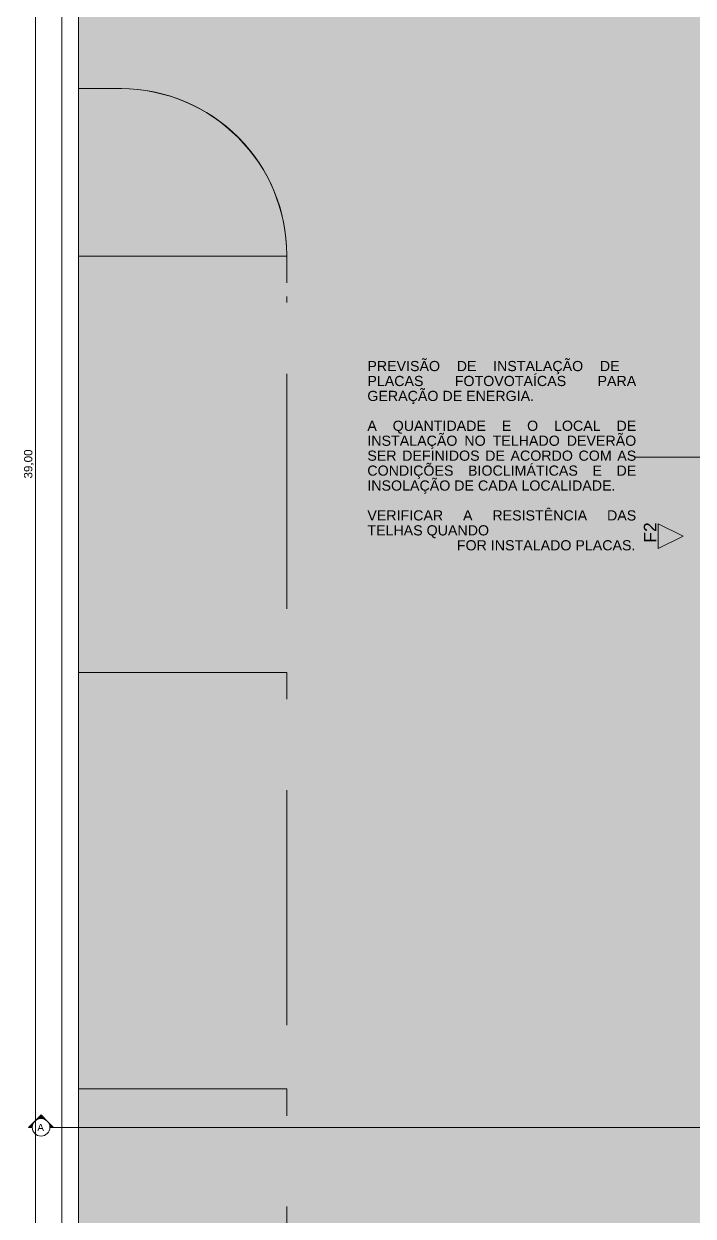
# Model space of a CAD drawing. Header units: metres. Extents: x -77 to -16.6, y -68.5 to -27.7.
# Drawn here: x -76.97 to -68.94, y -56.63 to -42.31 of the extents above; entities that cross this region are included whole.
import ezdxf

# ---------------------------------------------------------------- set-up
doc = ezdxf.new("R2010")
doc.units = ezdxf.units.M
doc.header["$MEASUREMENT"] = 0
for name, pattern in [('Dot & Dashed', [0.012, 0.01, -0.001, 0, -0.001]), ('Hidden Line', [0.003912, 0.002822, -0.00109]), ('Hidden Line (2)', [0.003912, 0.002822, -0.00109]), ('Wipeout_Contour', [1, 0, -1])]:
    doc.linetypes.add(name, pattern=pattern)
for name, color, linetype, lineweight, true_color in [('01_PLANTA COBERTURA_5_0_Caneta_No__28', 7, 'Continuous', 20, 0xd0311a), ('01_PLANTA COBERTURA_5_COBERTURA-LINHAS.EXEC_Caneta_No__9', 7, 'Continuous', 5, 0x020202), ('01_PLANTA COBERTURA_5_COTAS IMPLANTAÇÃO.EXEC_Caneta_No__25', 7, 'Continuous', 13, 0x982312), ('01_PLANTA COBERTURA_5_LAJES.EST_Caneta_No__18', 7, 'Continuous', 0, 0xdfdfdf), ('01_PLANTA COBERTURA_5_LAJES.EST_Caneta_No__25', 7, 'Continuous', 13, 0x982312), ('01_PLANTA COBERTURA_5_LAJES.EST_Caneta_No__97', 7, 'Continuous', 5, 0x6b6b6b)]:
    doc.layers.add(name, color=color, linetype=linetype, lineweight=lineweight, true_color=true_color)
for name, color, linetype, lineweight in [('01_PLANTA COBERTURA_5_0_Caneta_No__7', 7, 'Continuous', 13), ('01_PLANTA COBERTURA_5_COBERTURA-LINHAS.EXEC_Caneta_No__1', 7, 'Continuous', 35), ('01_PLANTA COBERTURA_5_LAJES.EST_Caneta_No__241', 7, 'Continuous', 13), ('01_PLANTA COBERTURA_5_LAJES.EST_Caneta_No__98', 7, 'Continuous', 0), ('01_PLANTA COBERTURA_5_LAJES.EST_Caneta_No__99', 7, 'Continuous', 20), ('01_PLANTA COBERTURA_5_PAREDE CONSTRUIR_Caneta_No__241', 7, 'Continuous', 13), ('01_PLANTA COBERTURA_5_TERRENO.ARQ_Caneta_No__241', 7, 'Continuous', 13)]:
    doc.layers.add(name, color=color, linetype=linetype, lineweight=lineweight)
for name, color, linetype in [('01_PLANTA COBERTURA_5_LAJES.EST', 7, 'Continuous'), ('01_PLANTA COBERTURA_5_PAREDE CONSTRUIR', 7, 'Continuous'), ('01_PLANTA COBERTURA_5_TERRENO.ARQ', 7, 'Continuous')]:
    doc.layers.add(name, color=color, linetype=linetype)
doc.styles.add('GENERATED_STYLE_1', font='arial.ttf')

msp = doc.modelspace()

# ---------------------------------------------------------------- hatches: boundary and pattern name
at = {"layer": '01_PLANTA COBERTURA_5_LAJES.EST', "linetype": 'Continuous', "lineweight": 0, "true_color": 0x000000}
for points in [[(-76.913, -55.564), (-76.869, -55.564, -0.198912), (-76.838, -55.489)], [(-76.838, -55.489, -0.414214), (-76.688, -55.489), (-76.763, -55.414)], [(-76.613, -55.564), (-76.688, -55.489, -0.198912), (-76.656, -55.564)]]:
    msp.add_hatch(color=18, dxfattribs=at).paths.add_polyline_path(points)
at = {"layer": '01_PLANTA COBERTURA_5_LAJES.EST_Caneta_No__18', "linetype": 'Continuous', "lineweight": 0, "true_color": 0xdfdfdf}
h = msp.add_hatch(dxfattribs=at)
h.set_pattern_fill('Piso_Externo__0005', color=254, style=0, pattern_type=2)
h.set_pattern_definition([(45, (0, 0.6), (-0.1909188, 0.1909188), [0, -0.18, 0, -0.27]), (110, (0.6, 0.6), (0.253717, 0.09234544), [0, -0.132, 0, -0.228])])
h.paths.add_polyline_path([(-76.514, -65.102), (-73.814, -65.102, -0.414214), (-75.814, -67.102), (-66.814, -67.102, -0.414214), (-68.814, -65.102), (-68.814, -62.301), (-68.814, -45.4, -0.414214), (-66.514, -43.1), (-65.914, -43.1), (-65.914, -42.3), (-66.514, -42.3), (-66.514, -38.204), (-65.114, -38.204), (-65.114, -36.704), (-66.514, -36.704), (-66.514, -32.6), (-65.114, -32.6), (-56.714, -32.6), (-53.814, -32.6), (-44.014, -32.6), (-44.014, -42.3), (-53.814, -42.3), (-53.814, -47.1), (-44.014, -47.1), (-44.014, -50.852), (-45.614, -50.852), (-45.614, -52.351), (-44.014, -52.351), (-44.014, -60.301), (-48.916, -60.301), (-48.916, -61.101), (-44.361, -61.101), (-44.361, -67.102), (-44.014, -67.102), (-41.514, -67.102), (-41.514, -28.102), (-41.714, -28.102), (-41.714, -60.301), (-43.014, -60.301), (-43.014, -30.002), (-66.514, -30.002), (-66.514, -28.102), (-76.514, -28.102)])
h.paths.add_polyline_path([(-73.814, -45.102), (-76.314, -45.102), (-76.314, -43.089), (-75.798, -43.091, -0.414214), (-73.814, -45.088)], flags=0)
h.paths.add_polyline_path([(-73.814, -45.585, -0.009328), (-73.814, -45.66)], flags=0)
h.paths.add_polyline_path([(-52.814, -46.3), (-52.814, -43.1), (-44.014, -43.1), (-44.014, -46.3)], flags=0)
h.paths.add_polyline_path([(-67.714, -34.1), (-76.314, -34.1), (-76.314, -32.6), (-67.714, -32.6)], flags=0)
at = {"layer": '01_PLANTA COBERTURA_5_LAJES.EST_Caneta_No__25', "linetype": 'Continuous', "lineweight": 13, "true_color": 0x982312}
msp.add_hatch(color=24, dxfattribs=at).paths.add_polyline_path([(-69.356, -48.615), (-69.056, -48.465), (-69.356, -48.315)])
at = {"layer": '01_PLANTA COBERTURA_5_TERRENO.ARQ', "linetype": 'Continuous', "lineweight": 0, "true_color": 0xc5d9be}
msp.add_hatch(color=9, dxfattribs=at).paths.add_polyline_path([(-76.314, -43.089), (-76.314, -45.102), (-73.814, -45.102), (-73.814, -45.091, 0.413317), (-75.808, -43.091)])

# ---------------------------------------------------------------- linework, layer by layer
at = {"layer": '01_PLANTA COBERTURA_5_COBERTURA-LINHAS.EXEC_Caneta_No__9', "color": 18, "linetype": 'Hidden Line', "lineweight": 5, "ltscale": 1000, "true_color": 0x020202}
msp.add_line((-63.638, -47.516), (-69.627, -47.516), dxfattribs=at)
at = {"layer": '01_PLANTA COBERTURA_5_COTAS IMPLANTAÇÃO.EXEC_Caneta_No__25', "color": 24, "linetype": 'Continuous', "lineweight": 13, "ltscale": 1000, "true_color": 0x982312}
msp.add_line((-76.829, -67.089), (-76.829, -28.114), dxfattribs=at)
at = {"layer": '01_PLANTA COBERTURA_5_LAJES.EST_Caneta_No__241', "color": 7, "linetype": 'Continuous', "lineweight": 13, "ltscale": 1000, "flags": 128}
msp.add_lwpolyline([(-76.514, -28.102), (-76.514, -65.102), (-73.814, -65.102, -0.414214), (-75.814, -67.102), (-66.814, -67.102, -0.414214), (-68.814, -65.102), (-68.814, -62.301), (-68.814, -45.4, -0.414214), (-66.514, -43.1), (-65.914, -43.1), (-65.914, -42.3)], format="xyb", dxfattribs=at)
for points in [[(-73.814, -45.102), (-76.314, -45.102), (-76.314, -43.089), (-75.798, -43.091, -0.414214), (-73.814, -45.088)], [(-73.814, -45.585, -0.009328), (-73.814, -45.66)]]:
    msp.add_lwpolyline(points, format="xyb", close=True, dxfattribs=at)
at = {"layer": '01_PLANTA COBERTURA_5_LAJES.EST_Caneta_No__25', "color": 24, "linetype": 'Continuous', "lineweight": 13, "ltscale": 1000, "true_color": 0x982312, "flags": 128}
msp.add_lwpolyline([(-69.356, -48.615), (-69.356, -48.315), (-69.056, -48.465)], close=True, dxfattribs=at)
at = {"layer": '01_PLANTA COBERTURA_5_LAJES.EST_Caneta_No__98', "color": 7, "linetype": 'Continuous', "lineweight": 0, "ltscale": 1000, "flags": 128}
for points in [[(-76.913, -55.564), (-76.869, -55.564, -0.198912), (-76.838, -55.489)], [(-76.838, -55.489, -0.414214), (-76.688, -55.489), (-76.763, -55.414)], [(-76.613, -55.564), (-76.656, -55.564, 0.198912), (-76.688, -55.489)]]:
    msp.add_lwpolyline(points, format="xyb", close=True, dxfattribs=at)
at = {"layer": '01_PLANTA COBERTURA_5_LAJES.EST_Caneta_No__98', "color": 7, "linetype": 'Continuous', "lineweight": 0, "ltscale": 1000}
msp.add_circle((-76.763, -55.564), 0.106, dxfattribs=at)
at = {"layer": '01_PLANTA COBERTURA_5_TERRENO.ARQ_Caneta_No__241', "color": 7, "linetype": 'Continuous', "lineweight": 13, "ltscale": 1000, "flags": 128}
msp.add_lwpolyline([(-76.314, -43.089), (-76.314, -45.102), (-73.814, -45.102), (-73.814, -45.091, 0.413317), (-75.808, -43.091)], format="xyb", close=True, dxfattribs=at)

# ---------------------------------------------------------------- texts
at = {"layer": '01_PLANTA COBERTURA_5_0_Caneta_No__28', "color": 22, "linetype": 'Continuous', "lineweight": 20, "true_color": 0xd0311a, "insert": (-69.377, -48.543), "char_height": 0.15, "attachment_point": 7, "rotation": 90, "style": 'GENERATED_STYLE_1'}
msp.add_mtext('\\A1;{\\pql;\\pt0;\\fArial|b0|i0|c0|p0;\\W1.000000;F2}', dxfattribs=at)
at = {"layer": '01_PLANTA COBERTURA_5_0_Caneta_No__7', "color": 7, "linetype": 'Continuous', "lineweight": 13, "insert": (-76.728, -55.607), "char_height": 0.085, "attachment_point": 9, "style": 'GENERATED_STYLE_1'}
msp.add_mtext('\\A1;{\\pqr;\\pt0;\\fArial|b0|i0|c0|p0;\\W1.000000;A}', dxfattribs=at)
at = {"layer": '01_PLANTA COBERTURA_5_COBERTURA-LINHAS.EXEC_Caneta_No__1', "color": 7, "linetype": 'Continuous', "lineweight": 35, "insert": (-72.846, -47.499), "char_height": 0.122199, "width": 3.21819, "attachment_point": 4, "line_spacing_factor": 0.880535, "style": 'GENERATED_STYLE_1'}
msp.add_mtext('\\A1;{\\pqj;\\fArial|b0|i0|c0|p0;\\W1.000000;PREVISÃO DE INSTALAÇÃO DE  PLACAS FOTOVOTAÍCAS PARA GERAÇÃO DE ENERGIA.\\P\\pqj;\\fArial|b0|i0|c0|p0;\\W1.000000;\\P\\pqj;\\fArial|b0|i0|c0|p0;\\W1.000000;A QUANTIDADE E O LOCAL DE INSTALAÇÃO NO TELHADO DEVERÃO SER DEFINIDOS DE ACORDO COM AS CONDIÇÕES BIOCLIMÁTICAS E DE INSOLAÇÃO DE CADA LOCALIDADE.\\P\\pqj;\\fArial|b0|i0|c0|p0;\\W1.000000;\\P\\pqj;\\fArial|b0|i0|c0|p0;\\W1.000000;VERIFICAR A RESISTÊNCIA DAS TELHAS QUANDO\\P\\pqr;\\fArial|b0|i0|c0|p0;\\W1.000000;FOR INSTALADO PLACAS.}', dxfattribs=at)
at = {"layer": '01_PLANTA COBERTURA_5_COTAS IMPLANTAÇÃO.EXEC_Caneta_No__25', "color": 24, "linetype": 'Continuous', "lineweight": 13, "true_color": 0x982312, "insert": (-76.849, -47.773), "char_height": 0.1, "width": 0.34319, "attachment_point": 7, "rotation": 90, "style": 'GENERATED_STYLE_1'}
msp.add_mtext('\\A1;{\\pql;\\fArial|b0|i0|c0|p0;\\W1.000000;39,00}', dxfattribs=at)

# ---------------------------------------------------------------- next in the draw order: wipeouts: each hides what was drawn before it
at = {"color": 254, "linetype": 'Wipeout_Contour', "lineweight": 0, "ltscale": 366.349934}
msp.add_wipeout([(-76.514, -28.132), (-76.514, -67.102), (-76.484, -67.102), (-76.484, -28.132)], dxfattribs=at).dxf.layer = '01_PLANTA COBERTURA_5_PAREDE CONSTRUIR'
at = {"color": 254, "linetype": 'Wipeout_Contour', "lineweight": 0, "ltscale": 365.893488}
msp.add_wipeout([(-76.344, -28.302), (-76.344, -67.102), (-76.314, -67.102), (-76.314, -28.302)], dxfattribs=at).dxf.layer = '01_PLANTA COBERTURA_5_PAREDE CONSTRUIR'

# ---------------------------------------------------------------- next in the draw order: wipeouts: each hides what was drawn before it
at = {"color": 254, "linetype": 'Wipeout_Contour', "lineweight": 0, "ltscale": 366.159426}
msp.add_wipeout([(-76.484, -28.272), (-76.484, -67.102), (-76.344, -67.102), (-76.344, -28.272)], dxfattribs=at).dxf.layer = '01_PLANTA COBERTURA_5_PAREDE CONSTRUIR'

# ---------------------------------------------------------------- next in the draw order: linework, layer by layer
at = {"layer": '01_PLANTA COBERTURA_5_LAJES.EST_Caneta_No__97', "color": 251, "linetype": 'Hidden Line (2)', "lineweight": 5, "ltscale": 1000, "true_color": 0x6b6b6b, "flags": 128}
for points in [[(-76.314, -45.102), (-73.814, -45.102), (-73.814, -50.102), (-76.314, -50.102)], [(-76.314, -50.102), (-73.814, -50.102), (-73.814, -55.102), (-76.314, -55.102)], [(-76.314, -55.102), (-73.814, -55.102), (-73.814, -60.102), (-76.314, -60.102)]]:
    msp.add_lwpolyline(points, close=True, dxfattribs=at)
at = {"layer": '01_PLANTA COBERTURA_5_LAJES.EST_Caneta_No__99', "color": 7, "linetype": 'Dot & Dashed', "lineweight": 20, "ltscale": 1000}
msp.add_line((-76.613, -55.564), (-41.431, -55.564), dxfattribs=at)
at = {"layer": '01_PLANTA COBERTURA_5_PAREDE CONSTRUIR_Caneta_No__241', "color": 7, "linetype": 'Continuous', "lineweight": 13, "ltscale": 1000, "flags": 128}
for points in [[(-76.514, -28.132), (-76.514, -67.102)], [(-76.314, -67.102), (-76.314, -28.302)]]:
    msp.add_lwpolyline(points, dxfattribs=at)

doc.saveas('drawing.dxf')
